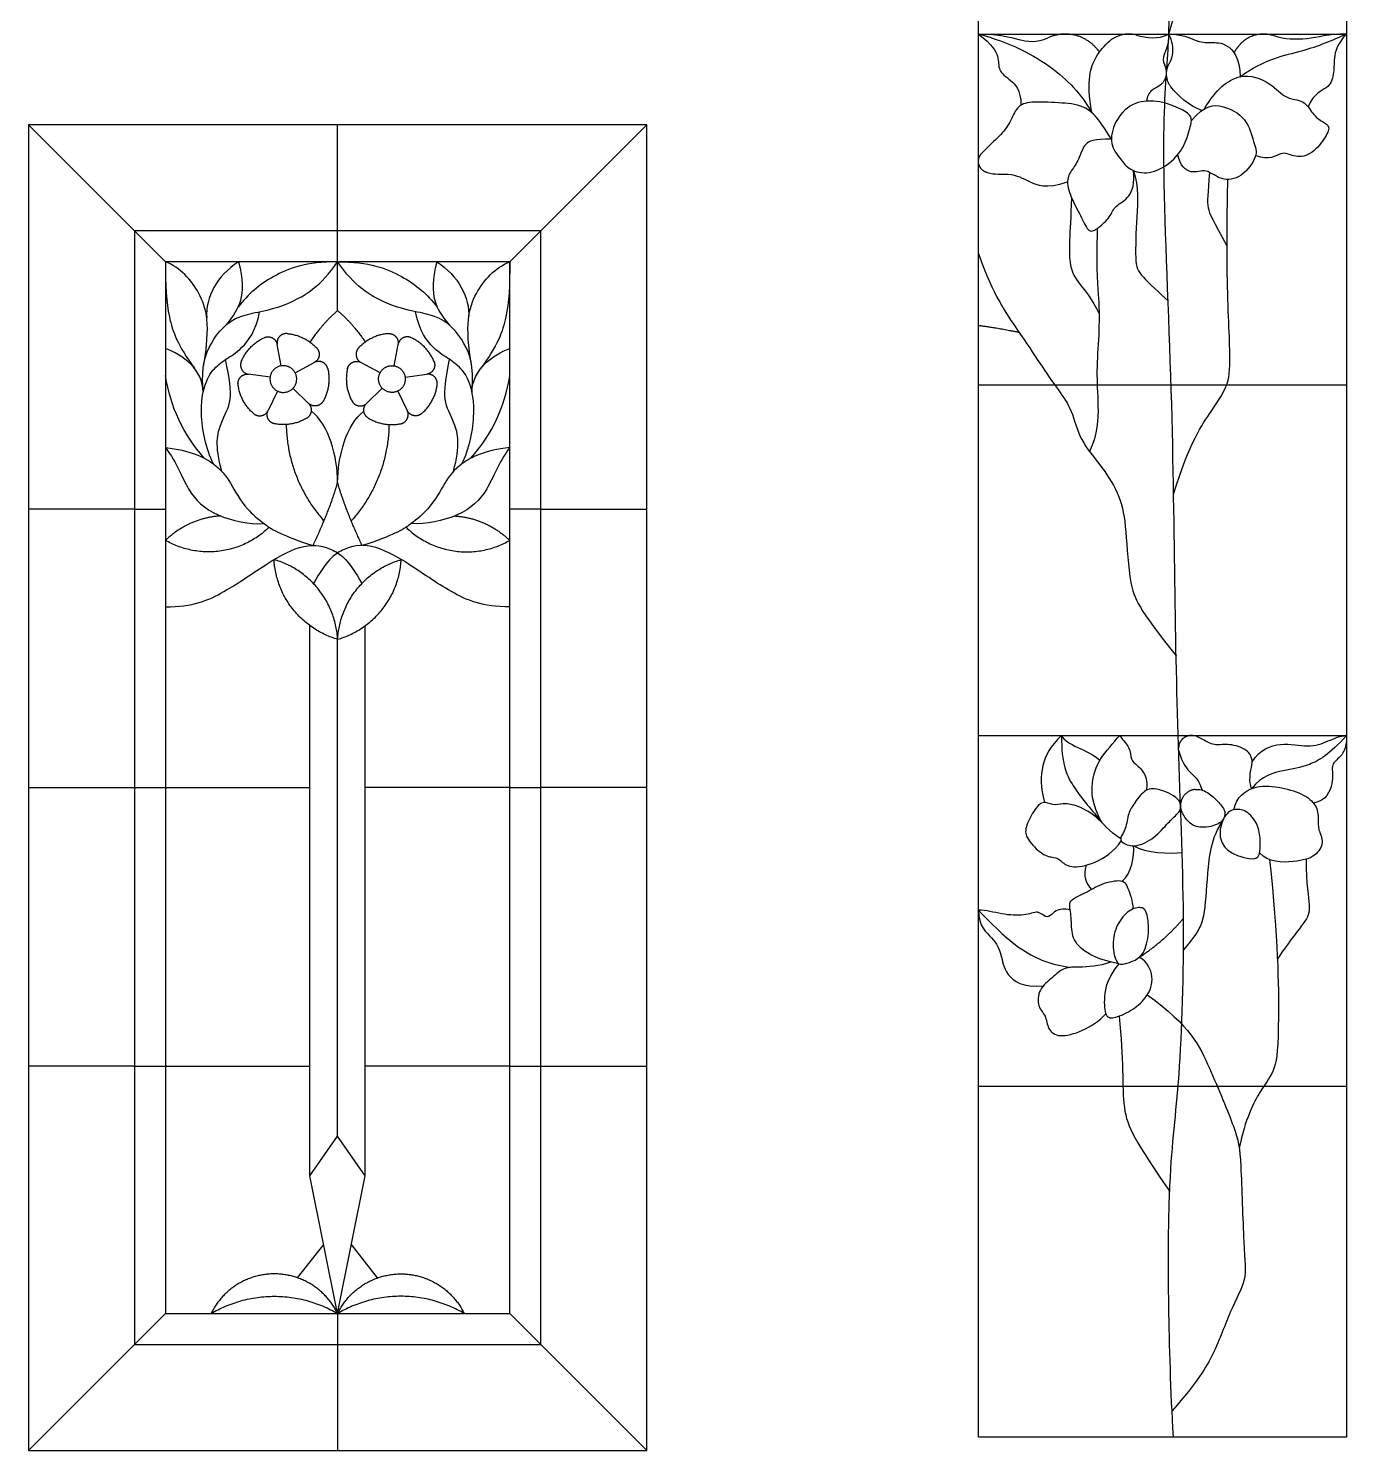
# Model space of a CAD drawing. Header units: millimetres. Extents: x -155 to 174, y -195 to 151.
# Drawn here: x 122.2 to 174.3, y -173.3 to -117 of the extents above; entities that cross this region are included whole.
import ezdxf

# ---------------------------------------------------------------- set-up
doc = ezdxf.new("R2010")
doc.units = ezdxf.units.MM
doc.header["$MEASUREMENT"] = 0
doc.layers.add('Layer 03', color=5, linetype='Continuous')

msp = doc.modelspace()

# ---------------------------------------------------------------- linework, layer by layer
at = {"layer": 'Layer 03'}
for p, q in [((159.745, -172.719), (159.745, -103.345)), ((174.301, -103.345), (174.301, -172.719)), ((159.745, -117.22), (174.301, -117.22)), ((127.592, -126.226), (122.172, -120.806)), ((141.207, -126.226), (146.628, -120.806)), ((159.745, -131.095), (174.301, -131.095)), ((131.431, -136.587), (131.484, -136.582)), ((137.368, -136.587), (137.315, -136.582)), ((159.745, -144.969), (174.301, -144.969)), ((159.745, -158.844), (174.301, -158.844)), ((134.4, -167.833), (133.304, -162.381)), ((134.4, -167.833), (135.495, -162.381)), ((127.592, -167.833), (122.172, -173.253)), ((134.4, -167.833), (134.4, -173.253)), ((141.207, -167.833), (146.628, -173.253)), ((174.301, -172.719), (159.745, -172.719))]:
    msp.add_line(p, q, dxfattribs=at)
for points in [[(122.172, -173.253), (146.628, -173.253), (146.628, -120.806), (122.172, -120.806)], [(126.364, -169.061), (142.436, -169.061), (142.436, -124.998), (126.364, -124.998)], [(127.592, -167.833), (141.207, -167.833), (141.207, -126.226), (127.592, -126.226)]]:
    msp.add_lwpolyline(points, close=True, dxfattribs=at)
for points in [[(134.4, -128.159), (134.4, -120.806)], [(132.16, -130.346), (132.009, -129.5)], [(136.64, -130.346), (136.791, -129.5)], [(132.719, -130.617), (133.477, -130.212)], [(136.081, -130.617), (135.322, -130.212)], [(131.729, -130.794), (130.877, -130.676)], [(137.071, -130.794), (137.922, -130.676)], [(132.022, -131.342), (131.646, -132.115)], [(132.633, -131.233), (133.253, -131.829)], [(136.166, -131.233), (135.547, -131.829)], [(136.778, -131.342), (137.153, -132.115)], [(126.364, -136.014), (122.172, -136.014)], [(126.364, -136.014), (127.592, -136.014)], [(142.436, -136.014), (141.207, -136.014)], [(142.436, -136.014), (146.628, -136.014)], [(133.304, -162.381), (133.304, -140.623)], [(135.495, -162.381), (135.495, -140.623)], [(134.4, -160.817), (134.4, -141.162)], [(122.172, -147.03), (126.364, -147.03)], [(126.364, -147.03), (127.592, -147.03)], [(127.592, -147.03), (133.304, -147.03)], [(141.207, -147.03), (135.495, -147.03)], [(141.207, -147.03), (142.436, -147.03)], [(146.628, -147.03), (142.436, -147.03)], [(126.364, -158.045), (122.172, -158.045)], [(126.364, -158.045), (127.592, -158.045)], [(127.592, -158.045), (133.304, -158.045)], [(141.207, -158.045), (135.495, -158.045)], [(141.207, -158.045), (142.436, -158.045)], [(142.436, -158.045), (146.628, -158.045)], [(133.304, -162.381), (134.4, -160.817)], [(135.495, -162.381), (134.4, -160.817)], [(132.819, -166.422), (133.852, -165.107)], [(135.98, -166.422), (134.947, -165.107)]]:
    msp.add_lwpolyline(points, dxfattribs=at)
for points, degree in [([(167.452, -172.719), (167.25, -169.009), (167.2, -162.291), (167.654, -159.614), (167.957, -153.068), (167.654, -146.141), (167.503, -139.515), (167.438, -131.661), (166.958, -121.598), (167.236, -118.207), (167.347, -115.872), (166.958, -111.171), (167.18, -109.837), (167.625, -107.138), (167.458, -105.025), (167.347, -103.345)], 3), ([(167.271, -117.22), (167.669, -115.762), (169.104, -113.193), (169.971, -110.592), (170.405, -106.376), (170.471, -103.345)], 3), ([(159.745, -117.22), (160.96, -117.534), (162.936, -118.553), (163.892, -119.738), (164.223, -120.327)], 3), ([(159.745, -117.22), (160.288, -117.647), (160.588, -118.125), (160.492, -118.67), (160.984, -119.011), (161.42, -119.421), (161.424, -120.034)], 3), ([(165.994, -117.259), (166.435, -117.374), (166.821, -117.446), (167.271, -117.22)], 3), ([(167.271, -117.22), (167.815, -117.22), (168.344, -117.529), (168.929, -117.573), (169.547, -117.529), (170.087, -118.158), (170.092, -118.911)], 3), ([(170.15, -117.57), (169.959, -117.754), (169.851, -117.956)], 2), ([(170.092, -118.911), (171.043, -118.201), (172.686, -117.93), (173.735, -117.46), (174.301, -117.22)], 3), ([(174.301, -117.22), (173.92, -117.609), (173.784, -118.214), (173.821, -118.819), (173.599, -119.411), (173.031, -119.535), (172.778, -120.095)], 3), ([(164.438, -117.819), (164.474, -117.863), (164.504, -117.902), (164.529, -117.935)], 3), ([(168.681, -120.178), (169.126, -119.412), (170.084, -118.638), (171.362, -119.159), (171.883, -119.826), (172.64, -119.793), (172.943, -120.398), (173.363, -120.718), (173.683, -120.835), (173.464, -121.34), (172.875, -122.063), (172.169, -122.096), (171.766, -121.794), (171.245, -122.248), (170.702, -122.027)], 3), ([(168.578, -120.246), (168.06, -120.056), (167.617, -119.647), (167.357, -119.311)], 3), ([(165.346, -122.146), (165.215, -121.98), (164.911, -121.609), (165.097, -120.667), (165.781, -119.911), (166.809, -119.811), (167.722, -120.153), (168.235, -120.467), (168.121, -120.895), (167.879, -121.709), (167.365, -122.336), (166.481, -122.807), (165.696, -122.607), (165.477, -122.313), (165.346, -122.146)], 3), ([(168.166, -120.635), (168.716, -120.009), (169.388, -119.993), (170.388, -120.533), (170.634, -121.566), (170.831, -121.992), (170.159, -122.943), (169.323, -123.041), (168.733, -122.5), (168.176, -122.812), (167.717, -122.435), (167.627, -121.993)], 3), ([(165.004, -121.374), (164.305, -121.371), (163.918, -121.523), (163.749, -122.129), (163.463, -122.567), (163.177, -122.988), (163.429, -123.779), (163.85, -124.503), (164.103, -125.126), (164.473, -124.907), (164.979, -124.453), (165.113, -123.998), (165.753, -123.729), (165.922, -123.122), (165.877, -122.62)], 3), ([(165.877, -122.62), (166.094, -123.295), (165.993, -124.406), (165.926, -126.309), (166.094, -126.73), (166.903, -127.454), (167.245, -127.776)], 3), ([(167.462, -135.422), (168.082, -133.366), (169.132, -131.923), (169.613, -131.095), (169.744, -130.349), (169.525, -126.589), (169.594, -123.578), (169.609, -122.972)], 3), ([(168.879, -122.692), (168.817, -123.547), (168.741, -124.111), (169.015, -124.584), (169.573, -125.593)], 3), ([(163.428, -123.699), (163.355, -125.198), (163.276, -126.429), (163.693, -127.064), (164.229, -127.699), (164.512, -128.275)], 3), ([(164.44, -124.91), (164.391, -126.617), (164.52, -127.669), (164.52, -129.132), (164.391, -130.57), (164.494, -131.853), (164.466, -133.052), (164.134, -133.728)], 3), ([(159.745, -125.895), (160.32, -127.564), (161.416, -129.077), (162.158, -130.244), (162.94, -131.353), (163.449, -132.063), (163.722, -133.282), (164.632, -134.319), (165.386, -135.52), (165.586, -136.721), (165.695, -139.104), (166.069, -139.945), (167.562, -141.818)], 3), ([(127.592, -126.226), (127.592, -127.191), (127.65, -128.452), (128.088, -129.548), (128.733, -130.442)], 3), ([(129.093, -130.37), (129.389, -128.712), (129.047, -127.383), (128.17, -126.465), (127.592, -126.226)], 3), ([(130.478, -126.226), (129.629, -126.783), (129.163, -127.633), (129.221, -128.449)], 3), ([(134.4, -126.226), (133.152, -126.226), (131.741, -126.756), (130.851, -127.509), (130.461, -128.021)], 3), ([(134.4, -126.226), (135.648, -126.226), (137.059, -126.756), (137.949, -127.509), (138.338, -128.021)], 3), ([(138.322, -126.226), (139.171, -126.783), (139.637, -127.633), (139.578, -128.449)], 3), ([(139.707, -130.37), (139.41, -128.712), (139.753, -127.383), (140.629, -126.465), (141.207, -126.226)], 3), ([(141.207, -126.226), (141.207, -127.191), (141.15, -128.452), (140.712, -129.548), (140.066, -130.442)], 3), ([(159.745, -128.744), (160.447, -128.83), (161.35, -129.016)], 2), ([(129.082, -131.38), (129.091, -130.514), (128.259, -129.893), (127.592, -129.665)], 3), ([(139.718, -131.38), (139.709, -130.514), (140.54, -129.893), (141.207, -129.665)], 3), ([(129.126, -133.999), (128.272, -133.013), (127.794, -131.986), (127.592, -130.727)], 3), ([(139.673, -133.999), (140.527, -133.013), (141.005, -131.986), (141.207, -130.727)], 3), ([(134.4, -134.959), (134.4, -133.934), (134.049, -132.66), (133.363, -132.134)], 3), ([(134.4, -134.959), (134.4, -133.934), (134.751, -132.66), (135.436, -132.134)], 3), ([(127.592, -133.575), (128.056, -134.208), (128.42, -135.321), (129.475, -136.337), (130.952, -136.625), (131.431, -136.587)], 3), ([(141.207, -133.575), (140.744, -134.208), (140.379, -135.321), (139.324, -136.337), (137.848, -136.625), (137.368, -136.587)], 3), ([(133.429, -137.45), (134.101, -136.024), (134.4, -134.959)], 2), ([(135.37, -137.45), (134.698, -136.024), (134.4, -134.959)], 2), ([(163.03, -144.969), (162.576, -145.403), (162.194, -146.121), (162.194, -147.016), (162.349, -147.619)], 3), ([(163.03, -144.969), (163.016, -146.077), (163.441, -147.074), (164.357, -148.056), (164.622, -148.416)], 3), ([(163.03, -144.969), (163.162, -145.329), (164.101, -145.535), (164.55, -145.946)], 3), ([(164.622, -148.416), (164.218, -147.643), (164.205, -146.776), (164.464, -145.936), (165.085, -145.25), (165.33, -144.969)], 3), ([(165.33, -144.969), (165.486, -145.199), (165.744, -145.405), (165.77, -145.962), (165.99, -146.104), (166.404, -146.531), (166.417, -146.944), (166.383, -147.136)], 3), ([(170.537, -147.072), (170.4, -146.593), (170.709, -145.959), (170.311, -145.444), (169.56, -145.282), (169.072, -145.385), (168.602, -145.119), (168.351, -144.969), (168.159, -144.969)], 3), ([(174.301, -144.969), (173.616, -145.725), (172.776, -146.211), (171.862, -146.329), (170.963, -146.55), (170.537, -147.072)], 3), ([(170.566, -146.004), (170.875, -145.518), (171.715, -145.194), (172.805, -145.474), (173.601, -145.194), (174.043, -144.969), (174.301, -144.969)], 3), ([(174.301, -144.969), (174.301, -145.533), (173.984, -145.887), (173.66, -146.122), (173.837, -146.8), (173.483, -147.552), (172.995, -147.645)], 3), ([(167.659, -145.548), (167.817, -146.107), (168.156, -146.475), (168.481, -146.755), (168.587, -147.127)], 3), ([(169.841, -147.908), (169.947, -147.386), (170.609, -146.921), (171.601, -146.982), (172.593, -147.251), (173.144, -147.729), (173.193, -148.28), (173.156, -148.672), (173.438, -149.187), (173.107, -149.75), (172.348, -149.995), (171.197, -149.995), (170.863, -149.609)], 3), ([(165.372, -149.057), (164.902, -148.754), (164.42, -148.105), (163.53, -147.686), (163.08, -147.654), (162.681, -147.759), (162.294, -147.518), (161.927, -147.916), (161.571, -148.639), (161.613, -149.027), (162.283, -149.739), (162.765, -149.781), (162.975, -149.875), (163.32, -150.242), (164.326, -150.074), (165.112, -149.561), (165.394, -149.133)], 3), ([(169.426, -148.288), (169.257, -148.698), (169.295, -149.206), (169.687, -149.621), (170.334, -149.837), (170.803, -149.875), (170.91, -149.506), (170.872, -148.56), (170.403, -147.937), (169.872, -147.844), (169.603, -147.998), (169.477, -148.182)], 3), ([(169.426, -148.288), (168.925, -149.035), (168.79, -150.468), (168.681, -152.282), (168.436, -152.748), (167.855, -153.446)], 3), ([(165.428, -150.726), (165.81, -150.431), (165.914, -149.719), (165.876, -149.334)], 3), ([(165.876, -149.334), (166.354, -149.614), (167.318, -149.656), (167.796, -149.593)], 3), ([(164.007, -150.096), (163.861, -150.536), (164.008, -150.819), (164.211, -151.054)], 3), ([(171.253, -149.876), (171.596, -153.002), (171.638, -156.806), (171.511, -158.243), (170.962, -158.844), (170.286, -160.145), (170.057, -161.282)], 3), ([(172.701, -149.86), (172.705, -150.878), (172.905, -151.824), (172.723, -152.297), (172.068, -153.061), (171.567, -153.808)], 3), ([(165.293, -153.994), (164.511, -153.858), (163.621, -153.364), (163.41, -152.743), (163.424, -151.952), (163.254, -151.485), (163.975, -151.217), (164.582, -150.807), (165.486, -150.638), (165.627, -150.92), (165.839, -151.5), (165.854, -151.827)], 3), ([(163.372, -151.868), (162.917, -151.773), (162.62, -152.087), (162.411, -152.209), (162.115, -151.86), (161.592, -152.121), (160.667, -152.052), (160.039, -151.877), (159.745, -151.877)], 3), ([(159.745, -151.877), (159.745, -152.522), (160.371, -152.993), (160.667, -153.604), (160.754, -154.423), (161.487, -154.946), (162.312, -154.864)], 3), ([(159.745, -151.877), (160.423, -152.592), (161.469, -153.586), (162.638, -154.04), (163.39, -154.141)], 3), ([(165.184, -153.859), (165.117, -153.708), (165.003, -153.13), (165.247, -152.336), (165.772, -151.787), (166.273, -151.738), (166.42, -151.994), (166.517, -152.764), (166.297, -153.668), (165.809, -153.924), (165.406, -154.034), (165.251, -154.01), (165.184, -153.859)], 3), ([(166.102, -153.738), (167.126, -153.071), (167.852, -152.198)], 2), ([(164.97, -153.928), (164.525, -154.115), (163.578, -154.129), (163.098, -154.143), (162.703, -154.525), (162.095, -154.991), (162.067, -155.725), (162.434, -156.036), (162.462, -156.587), (162.9, -156.94), (163.847, -156.686), (164.511, -156.276), (164.783, -155.982)], 3), ([(165.293, -153.994), (164.832, -154.561), (164.685, -155.367), (164.746, -156.125), (165.1, -156.186), (165.882, -155.807), (166.432, -155.318), (166.737, -154.537), (166.407, -153.901), (166.102, -153.738)], 3), ([(166.42, -155.225), (168.134, -156.458), (168.88, -158.089), (169.986, -160.743), (170.124, -161.489), (170.228, -165.49), (170.392, -166.45), (169.707, -167.656), (169.076, -169.466), (168.418, -170.507), (167.4, -171.686)], 3), ([(165.303, -156.068), (165.504, -157.771), (165.311, -159.967), (165.935, -161.001), (167.306, -163.004)], 3)]:
    msp.add_open_spline(points, degree=degree, dxfattribs=at)
for points, knots in [([(159.745, -117.22), (160.628, -117.22), (161.217, -117.442), (162.048, -117.575), (162.492, -117.37)], [0, 0, 0, 0, 2.081272, 3.825445, 3.825445, 3.825445, 3.825445]), ([(164.223, -120.327), (164, -119.014), (164.287, -118.207), (164.717, -117.672), (164.94, -117.489)], [0, 0, 0, 0, 2.40254, 3.973524, 3.973524, 3.973524, 3.973524]), ([(167.271, -117.22), (167.248, -117.729), (167.066, -117.973), (167.022, -118.295), (167.108, -118.453)], [0, 0, 0, 0, 0.976632, 1.755835, 1.755835, 1.755835, 1.755835]), ([(167.3, -118.365), (167.378, -118.235), (167.457, -117.904), (167.429, -117.54), (167.271, -117.22)], [0.238996, 0.238996, 0.238996, 0.238996, 0.910613, 1.821226, 1.821226, 1.821226, 1.821226]), ([(174.301, -117.22), (173.547, -117.22), (172.884, -117.467), (171.83, -117.435), (171.44, -117.294)], [0, 0, 0, 0, 2.049338, 3.825261, 3.825261, 3.825261, 3.825261]), ([(166.979, -119.197), (166.855, -119.309), (166.491, -119.469), (166.405, -119.691), (166.395, -119.874)], [0.330083, 0.330083, 0.330083, 0.330083, 0.891438, 1.782876, 1.782876, 1.782876, 1.782876]), ([(165.004, -121.374), (164.46, -120.483), (163.916, -120.003), (162.94, -119.939), (161.74, -119.875), (161.259, -120.067), (161.003, -120.723), (160.635, -121.229), (160.171, -121.629), (159.877, -121.93)], [0, 0, 0, 0, 1.312689, 2.625378, 3.938066, 5.250755, 6.563444, 7.876133, 9.023153, 9.023153, 9.023153, 9.023153]), ([(160.087, -122.702), (160.386, -122.784), (161.086, -122.696), (161.74, -123.06), (162.396, -123.348), (163.266, -123.069)], [0.460502, 0.460502, 0.460502, 0.460502, 1.668653, 3.337307, 5.00596, 5.00596, 5.00596, 5.00596]), ([(129.078, -131.262), (129.007, -130.36), (129.312, -129.43), (130.141, -128.432), (131.315, -128.208), (132.39, -127.972), (133.747, -127.205), (134.4, -126.226)], [-5, -5, -5, -5, -2.5, 0, 1, 2, 3, 3, 3, 3]), ([(130.478, -126.226), (130.67, -126.934), (130.643, -127.832), (130.298, -128.336), (129.988, -128.727)], [0, 0, 0, 0, 2.304868, 4.445788, 4.445788, 4.445788, 4.445788]), ([(139.722, -131.262), (139.792, -130.36), (139.488, -129.43), (138.659, -128.432), (137.485, -128.208), (136.409, -127.972), (135.053, -127.205), (134.4, -126.226)], [-5, -5, -5, -5, -2.5, 0, 1, 2, 3, 3, 3, 3]), ([(138.322, -126.226), (138.13, -126.934), (138.156, -127.832), (138.501, -128.336), (138.811, -128.727)], [0, 0, 0, 0, 2.304868, 4.445788, 4.445788, 4.445788, 4.445788]), ([(129.495, -134.23), (129.184, -133.612), (128.879, -132.157), (129.167, -130.703), (129.966, -130.07), (130.572, -129.739), (131.16, -128.995), (131.315, -128.204)], [-5, -5, -5, -5, -2.5, 0, 1, 2, 3.001928, 3.001928, 3.001928, 3.001928]), ([(139.305, -134.23), (139.616, -133.612), (139.92, -132.157), (139.633, -130.703), (138.833, -130.07), (138.228, -129.739), (137.639, -128.995), (137.484, -128.204)], [-5, -5, -5, -5, -2.5, 0, 1, 2, 3.001928, 3.001928, 3.001928, 3.001928]), ([(129.823, -134.52), (129.527, -133.487), (129.763, -132.523), (130.269, -131.764), (130.12, -130.856), (129.97, -130.091)], [0, 0, 0, 0, 2.520729, 5.041458, 7.540033, 7.540033, 7.540033, 7.540033]), ([(138.977, -134.52), (139.273, -133.487), (139.036, -132.523), (138.53, -131.764), (138.68, -130.856), (138.829, -130.091)], [0, 0, 0, 0, 2.520729, 5.041458, 7.540033, 7.540033, 7.540033, 7.540033]), ([(127.592, -133.575), (128.574, -133.69), (129.628, -134.208), (130.165, -134.937), (130.607, -135.819), (131.431, -136.587), (132.215, -137.07), (133.429, -137.45)], [-6, -6, -6, -6, -4, -2, 0, 1, 2, 2, 2, 2]), ([(141.207, -133.575), (140.226, -133.69), (139.171, -134.208), (138.634, -134.937), (138.193, -135.819), (137.368, -136.587), (136.585, -137.07), (135.37, -137.45)], [-6, -6, -6, -6, -4, -2, 0, 1, 2, 2, 2, 2]), ([(127.592, -139.881), (128.663, -139.881), (129.921, -139.356), (131.667, -138.089), (133.111, -137.328), (134.222, -137.537), (134.86, -138.062), (135.359, -138.953)], [0, 0, 0, 0, 3.009606, 6.019213, 9.028819, 12.038426, 14.942674, 14.942674, 14.942674, 14.942674]), ([(141.207, -139.881), (140.136, -139.881), (138.878, -139.356), (137.133, -138.089), (135.688, -137.328), (134.577, -137.537), (133.94, -138.062), (133.441, -138.953)], [0, 0, 0, 0, 3.009606, 6.019213, 9.028819, 12.038426, 14.942674, 14.942674, 14.942674, 14.942674]), ([(167.619, -147.489), (167.43, -147.302), (166.745, -147.017), (166.308, -147.097), (165.856, -147.704), (165.644, -148.086), (165.588, -148.679), (165.333, -149.018), (165.404, -149.216), (165.941, -149.427), (166.718, -149.032), (167.231, -148.427), (167.492, -148.182), (167.629, -148.035)], [-7.695024, -7.695024, -7.695024, -7.695024, -6.4, -4.8, -3.2, -1.6, 0, 1, 2, 3, 4, 5, 5.794732, 5.794732, 5.794732, 5.794732]), ([(168.309, -147.103), (168.492, -147.083), (168.788, -147.171), (169.286, -147.633), (169.539, -147.983), (169.452, -148.376), (168.884, -148.62), (168.197, -148.612), (167.924, -148.222), (167.841, -148.095)], [0.81747, 0.81747, 0.81747, 0.81747, 1.631931, 2.447896, 3.263861, 4.079826, 4.895792, 5.711757, 6.26866, 6.26866, 6.26866, 6.26866])]:
    msp.add_open_spline(points, degree=3, knots=knots, dxfattribs=at)
for points, weights in [([(164.438, -117.819), (163.639, -116.84), (162.492, -117.37)], [1, 0.790127948075, 1]), ([(165.994, -117.259), (165.408, -117.105), (164.94, -117.489)], [1, 0.890931316405, 1]), ([(171.44, -117.294), (170.709, -117.03), (170.15, -117.57)], [1, 0.848571472104, 1]), ([(166.979, -119.197), (167.337, -118.876), (167.108, -118.453)], [1, 0.785366060595, 1]), ([(167.357, -119.311), (167.006, -118.857), (167.3, -118.365)], [1, 0.826207638104, 1]), ([(134.4, -128.159), (133.765, -128.703), (133.309, -129.404)], [1, 0.989857647763, 1]), ([(134.4, -128.159), (135.035, -128.703), (135.491, -129.404)], [1, 0.989857647763, 1]), ([(130.589, -130.17), (130.859, -129.525), (131.492, -129.231)], [1, 0.932498590336, 1]), ([(132.401, -129.069), (133.097, -129.126), (133.573, -129.638)], [1, 0.932498595003, 1]), ([(136.399, -129.069), (135.702, -129.126), (135.226, -129.638)], [1, 0.932498595003, 1]), ([(138.211, -130.17), (137.941, -129.525), (137.307, -129.231)], [1, 0.932498590336, 1]), ([(134.008, -130.452), (134.168, -131.132), (133.829, -131.743)], [1, 0.932498595017, 1]), ([(134.792, -130.452), (134.631, -131.132), (134.971, -131.743)], [1, 0.932498595017, 1]), ([(131.076, -132.233), (130.546, -131.778), (130.462, -131.084)], [1, 0.932498595017, 1]), ([(137.724, -132.233), (138.253, -131.778), (138.338, -131.084)], [1, 0.932498595017, 1]), ([(133.189, -132.408), (132.592, -132.771), (131.906, -132.637)], [1, 0.932498595017, 1]), ([(132.367, -132.666), (132.399, -134.853), (133.861, -136.479)], [1, 0.936277167334, 1]), ([(136.432, -132.666), (136.4, -134.853), (134.938, -136.479)], [1, 0.936277167334, 1]), ([(135.611, -132.408), (136.208, -132.771), (136.893, -132.637)], [1, 0.932498595017, 1]), ([(129.768, -136.282), (128.501, -136.364), (127.592, -137.25)], [1, 0.937907558637, 1]), ([(139.031, -136.282), (140.298, -136.364), (141.207, -137.25)], [1, 0.937907558637, 1]), ([(131.693, -136.728), (129.84, -138.535), (127.592, -137.25)], [1, 0.798400095614, 1]), ([(137.106, -136.728), (138.96, -138.535), (141.207, -137.25)], [1, 0.798400095614, 1]), ([(134.4, -141.162), (132.026, -140.475), (131.884, -138.008)], [1, 0.816388225982, 1]), ([(134.4, -141.162), (134.257, -138.695), (131.884, -138.008)], [1, 0.816388225982, 1]), ([(134.4, -141.162), (134.542, -138.695), (136.916, -138.008)], [1, 0.816388225982, 1]), ([(134.4, -141.162), (136.773, -140.475), (136.916, -138.008)], [1, 0.816388225982, 1]), ([(167.619, -147.489), (167.888, -147.757), (167.629, -148.035)], [1, 0.718827838109, 1]), ([(129.395, -167.833), (131.897, -166.361), (134.4, -167.833)], [1, 0.861934038976, 1]), ([(139.404, -167.833), (136.902, -166.361), (134.4, -167.833)], [1, 0.861934038976, 1])]:
    msp.add_rational_spline(points, weights, degree=2, dxfattribs=at)
for points, weights, knots in [([(160.087, -122.702), (159.831, -122.632), (159.761, -122.376), (159.692, -122.12), (159.877, -121.93)], [1, 0.868031849883, 1, 0.868031849883, 1], [0, 0, 0, 0.631217, 0.631217, 1.262435, 1.262435, 1.262435]), ([(131.492, -129.231), (131.656, -129.155), (131.817, -129.238), (131.977, -129.321), (132.009, -129.5)], [1, 0.897204972946, 1, 0.897204972946, 1], [0, 0, 0, 0.540912, 0.540912, 1.081825, 1.081825, 1.081825]), ([(132.401, -129.069), (132.221, -129.054), (132.099, -129.188), (131.977, -129.321), (132.009, -129.5)], [1, 0.897205199912, 1, 0.897205199912, 1], [0, 0, 0, 0.540912, 0.540912, 1.081824, 1.081824, 1.081824]), ([(136.399, -129.069), (136.579, -129.054), (136.701, -129.188), (136.822, -129.321), (136.791, -129.5)], [1, 0.897205199912, 1, 0.897205199912, 1], [0, 0, 0, 0.540912, 0.540912, 1.081824, 1.081824, 1.081824]), ([(137.307, -129.231), (137.143, -129.155), (136.983, -129.238), (136.822, -129.321), (136.791, -129.5)], [1, 0.897204972946, 1, 0.897204972946, 1], [0, 0, 0, 0.540912, 0.540912, 1.081825, 1.081825, 1.081825]), ([(133.573, -129.638), (133.696, -129.77), (133.666, -129.949), (133.637, -130.127), (133.477, -130.212)], [1, 0.897204972946, 1, 0.897204972946, 1], [0, 0, 0, 0.540912, 0.540912, 1.081825, 1.081825, 1.081825]), ([(135.226, -129.638), (135.103, -129.77), (135.133, -129.949), (135.163, -130.127), (135.322, -130.212)], [1, 0.897204972946, 1, 0.897204972946, 1], [0, 0, 0, 0.540912, 0.540912, 1.081825, 1.081825, 1.081825]), ([(130.589, -130.17), (130.519, -130.337), (130.608, -130.494), (130.698, -130.651), (130.877, -130.676)], [1, 0.897205199912, 1, 0.897205199912, 1], [0, 0, 0, 0.540912, 0.540912, 1.081824, 1.081824, 1.081824]), ([(131.75, -130.702), (131.914, -130.2), (132.417, -130.364), (132.919, -130.528), (132.755, -131.031), (132.591, -131.533), (132.088, -131.369), (131.586, -131.205), (131.75, -130.702)], [1, 0.707106781187, 1, 0.707106781187, 1, 0.707106781187, 1, 0.707106781187, 1], [0, 0, 0, 1.33563, 1.33563, 2.671261, 2.671261, 4.006891, 4.006891, 5.342521, 5.342521, 5.342521]), ([(134.008, -130.452), (133.966, -130.276), (133.802, -130.202), (133.637, -130.127), (133.477, -130.212)], [1, 0.897205199912, 1, 0.897205199912, 1], [0, 0, 0, 0.540912, 0.540912, 1.081824, 1.081824, 1.081824]), ([(134.792, -130.452), (134.833, -130.276), (134.998, -130.202), (135.163, -130.127), (135.322, -130.212)], [1, 0.897205199912, 1, 0.897205199912, 1], [0, 0, 0, 0.540912, 0.540912, 1.081824, 1.081824, 1.081824]), ([(137.049, -130.702), (136.885, -130.2), (136.383, -130.364), (135.88, -130.528), (136.045, -131.031), (136.209, -131.533), (136.711, -131.369), (137.214, -131.205), (137.049, -130.702)], [1, 0.707106781187, 1, 0.707106781187, 1, 0.707106781187, 1, 0.707106781187, 1], [0, 0, 0, 1.33563, 1.33563, 2.671261, 2.671261, 4.006891, 4.006891, 5.342521, 5.342521, 5.342521]), ([(138.211, -130.17), (138.281, -130.337), (138.191, -130.494), (138.101, -130.651), (137.922, -130.676)], [1, 0.897205199912, 1, 0.897205199912, 1], [0, 0, 0, 0.540912, 0.540912, 1.081824, 1.081824, 1.081824]), ([(130.462, -131.084), (130.44, -130.905), (130.569, -130.778), (130.698, -130.651), (130.877, -130.676)], [1, 0.897204972946, 1, 0.897204972946, 1], [0, 0, 0, 0.540912, 0.540912, 1.081825, 1.081825, 1.081825]), ([(138.338, -131.084), (138.359, -130.905), (138.23, -130.778), (138.101, -130.651), (137.922, -130.676)], [1, 0.897204972946, 1, 0.897204972946, 1], [0, 0, 0, 0.540912, 0.540912, 1.081825, 1.081825, 1.081825]), ([(131.076, -132.233), (131.213, -132.351), (131.39, -132.315), (131.567, -132.278), (131.646, -132.115)], [1, 0.897205199912, 1, 0.897205199912, 1], [0, 0, 0, 0.540912, 0.540912, 1.081824, 1.081824, 1.081824]), ([(131.906, -132.637), (131.729, -132.602), (131.648, -132.44), (131.567, -132.278), (131.646, -132.115)], [1, 0.897204972946, 1, 0.897204972946, 1], [0, 0, 0, 0.540912, 0.540912, 1.081825, 1.081825, 1.081825]), ([(133.189, -132.408), (133.343, -132.314), (133.363, -132.134), (133.383, -131.954), (133.253, -131.829)], [1, 0.897205199912, 1, 0.897205199912, 1], [0, 0, 0, 0.540912, 0.540912, 1.081824, 1.081824, 1.081824]), ([(133.829, -131.743), (133.741, -131.901), (133.562, -131.928), (133.383, -131.954), (133.253, -131.829)], [1, 0.897204972946, 1, 0.897204972946, 1], [0, 0, 0, 0.540912, 0.540912, 1.081825, 1.081825, 1.081825]), ([(134.971, -131.743), (135.058, -131.901), (135.237, -131.928), (135.416, -131.954), (135.547, -131.829)], [1, 0.897204972946, 1, 0.897204972946, 1], [0, 0, 0, 0.540912, 0.540912, 1.081825, 1.081825, 1.081825]), ([(135.611, -132.408), (135.456, -132.314), (135.436, -132.134), (135.416, -131.954), (135.547, -131.829)], [1, 0.897205199912, 1, 0.897205199912, 1], [0, 0, 0, 0.540912, 0.540912, 1.081824, 1.081824, 1.081824]), ([(136.893, -132.637), (137.071, -132.602), (137.152, -132.44), (137.232, -132.278), (137.153, -132.115)], [1, 0.897204972946, 1, 0.897204972946, 1], [0, 0, 0, 0.540912, 0.540912, 1.081825, 1.081825, 1.081825]), ([(137.724, -132.233), (137.587, -132.351), (137.41, -132.315), (137.232, -132.278), (137.153, -132.115)], [1, 0.897205199912, 1, 0.897205199912, 1], [0, 0, 0, 0.540912, 0.540912, 1.081824, 1.081824, 1.081824]), ([(168.156, -144.969), (167.944, -144.969), (167.797, -145.121), (167.65, -145.273), (167.657, -145.484)], [1, 0.920851693828, 1, 0.920851693828, 1], [0, 0, 0, 0.523242, 0.523242, 1.046484, 1.046484, 1.046484]), ([(168.309, -147.103), (167.949, -147.141), (167.795, -147.467), (167.641, -147.794), (167.841, -148.095)], [1, 0.871584946813, 1, 0.871584946813, 1], [0, 0, 0, 0.861162, 0.861162, 1.722325, 1.722325, 1.722325]), ([(134.4, -167.833), (133.64, -166.265), (131.897, -166.265), (130.155, -166.265), (129.395, -167.833)], [1, 0.847411905915, 1, 0.847411905915, 1], [0, 0, 0, 5.007885, 5.007885, 10.015771, 10.015771, 10.015771]), ([(134.4, -167.833), (135.16, -166.265), (136.902, -166.265), (138.644, -166.265), (139.404, -167.833)], [1, 0.847411905915, 1, 0.847411905915, 1], [0, 0, 0, 5.007885, 5.007885, 10.015771, 10.015771, 10.015771])]:
    msp.add_rational_spline(points, weights, degree=2, knots=knots, dxfattribs=at)

doc.saveas('drawing.dxf')
